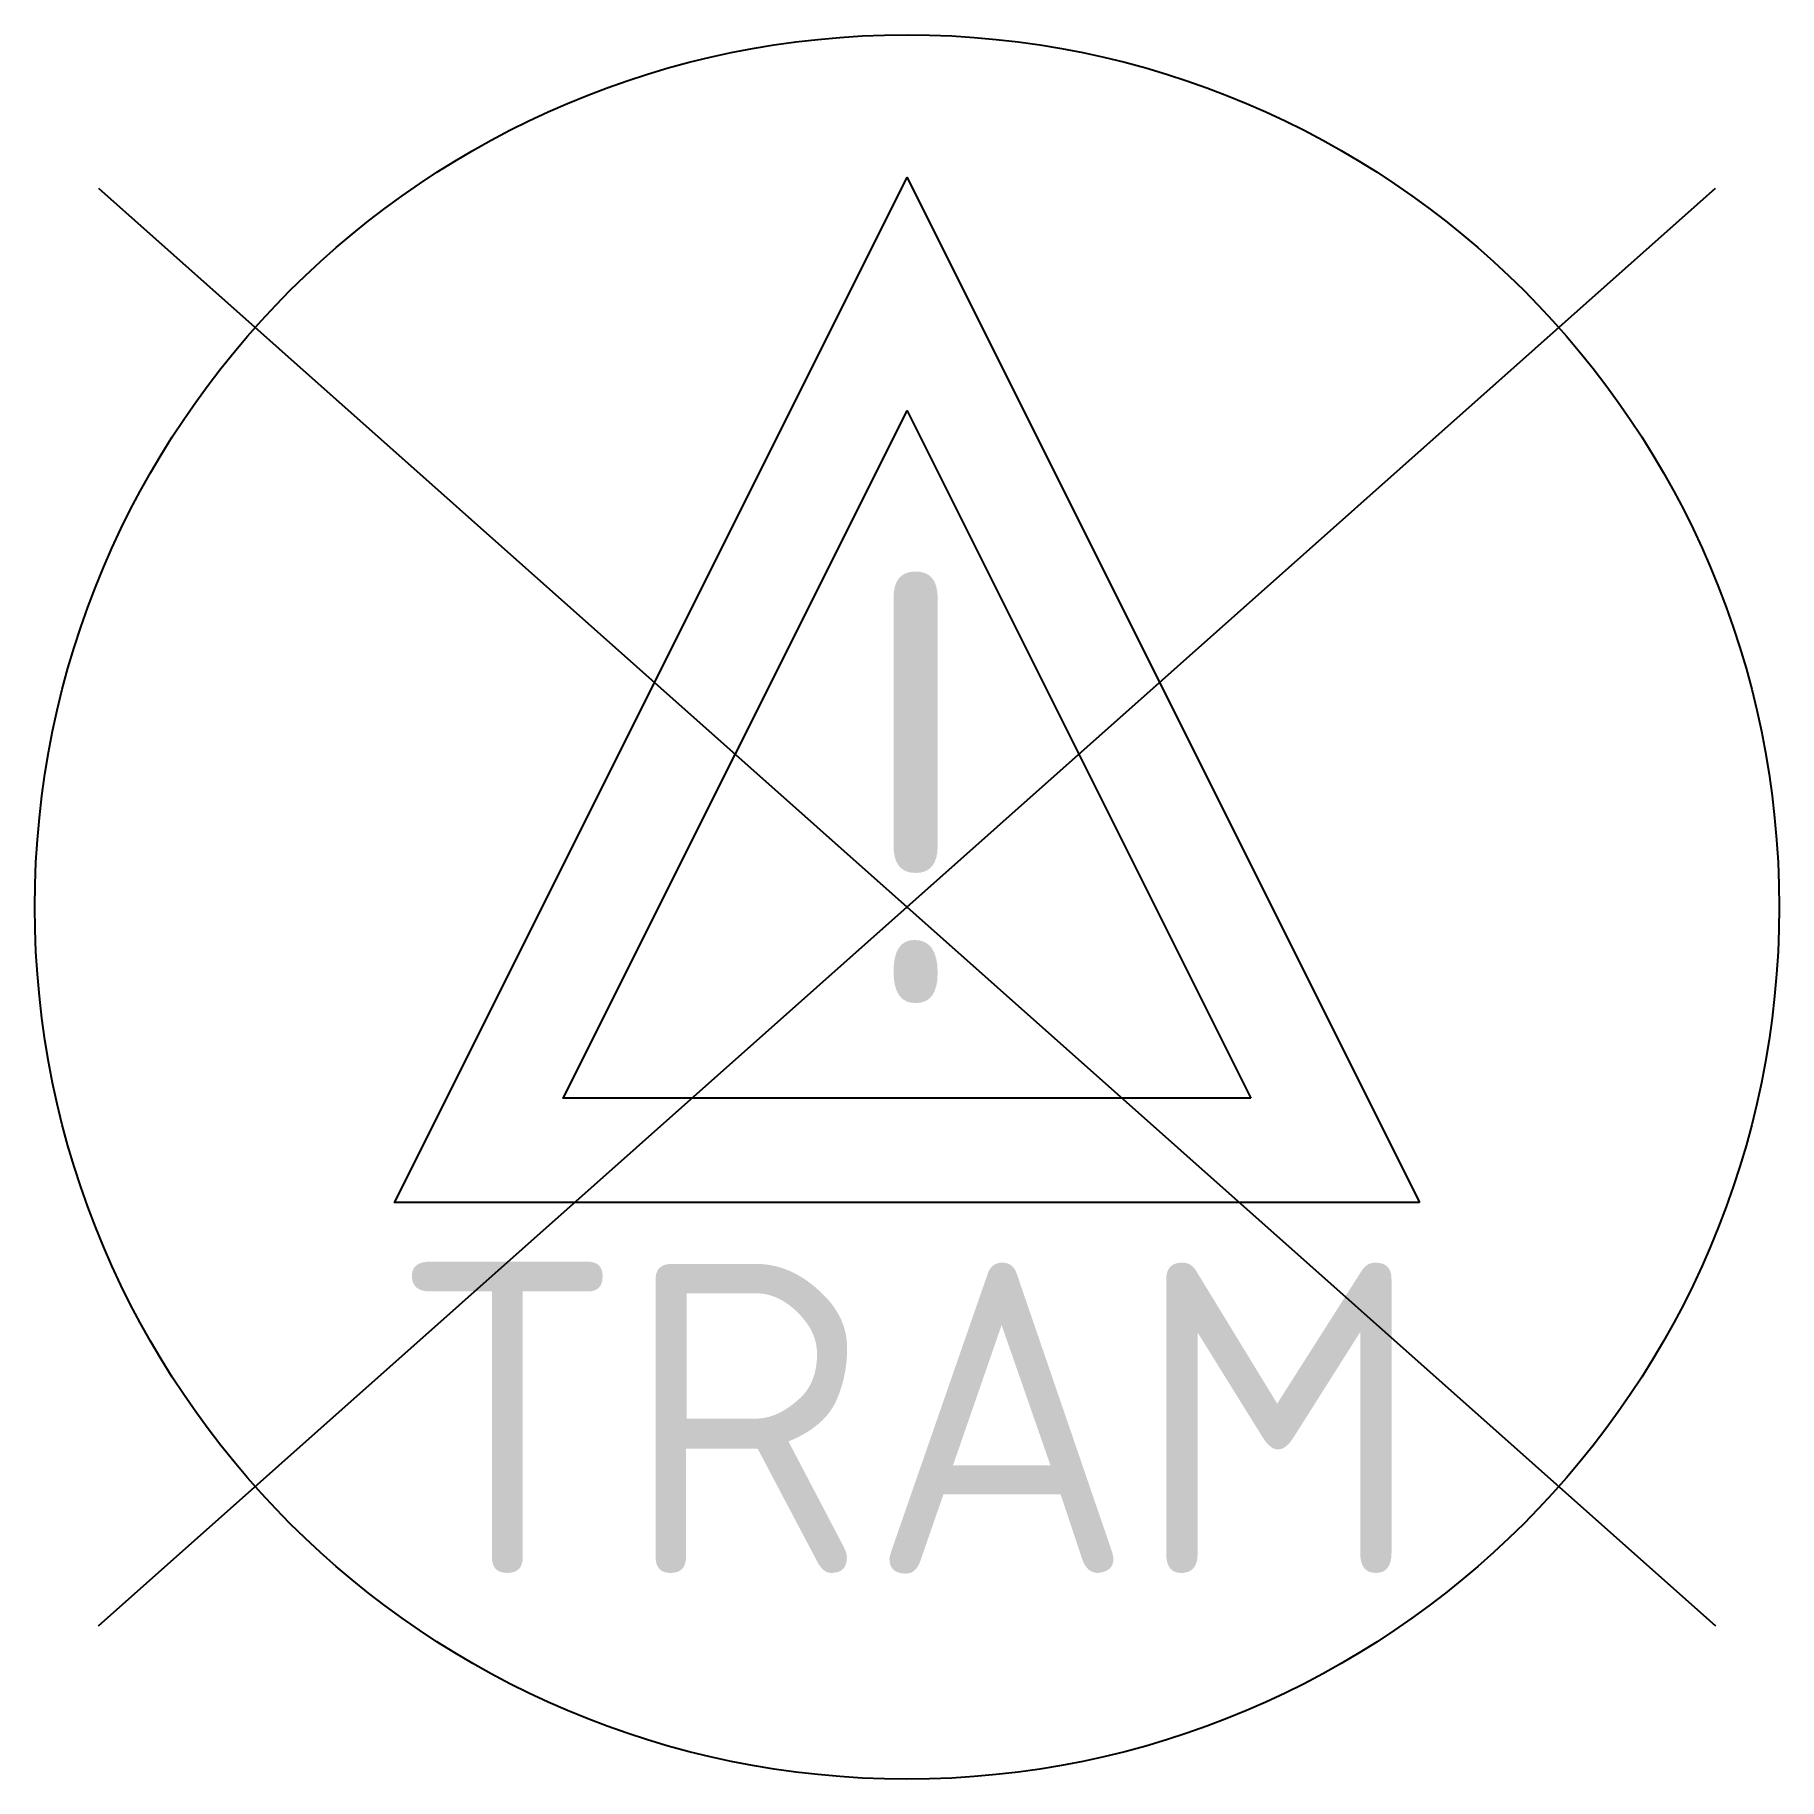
# Model space of a CAD drawing. Extents: x -5.1 to 5.1, y -5.1 to 5.1.
import ezdxf
from ezdxf.enums import TextEntityAlignment as Align

# ---------------------------------------------------------------- set-up
doc = ezdxf.new("R2010")
doc.units = 0
doc.styles.add('NLCS-ISO', font='NLCS-ISO.ttf')

msp = doc.modelspace()

# ---------------------------------------------------------------- linework, layer by layer
for p, q in [((-4.689, -4.17), (4.689, 4.17)), ((-4.689, 4.17), (4.689, -4.17))]:
    msp.add_line(p, q)
for points in [[(2.973, -1.714), (-2.973, -1.714), (0, 4.231)], [(1.994, -1.109), (-1.994, -1.109), (0, 2.879)]]:
    msp.add_lwpolyline(points, close=True)
msp.add_circle((0, 0), 5.059)

# ---------------------------------------------------------------- texts
at = {"style": 'NLCS-ISO'}
for s, height, p in [('!', 2.5, (0.05, 0.681)), ('TRAM', 1.8, (0, -2.963))]:
    msp.add_text(s, height=height, dxfattribs=at).set_placement(p, align=Align.MIDDLE_CENTER)

doc.saveas('drawing.dxf')
